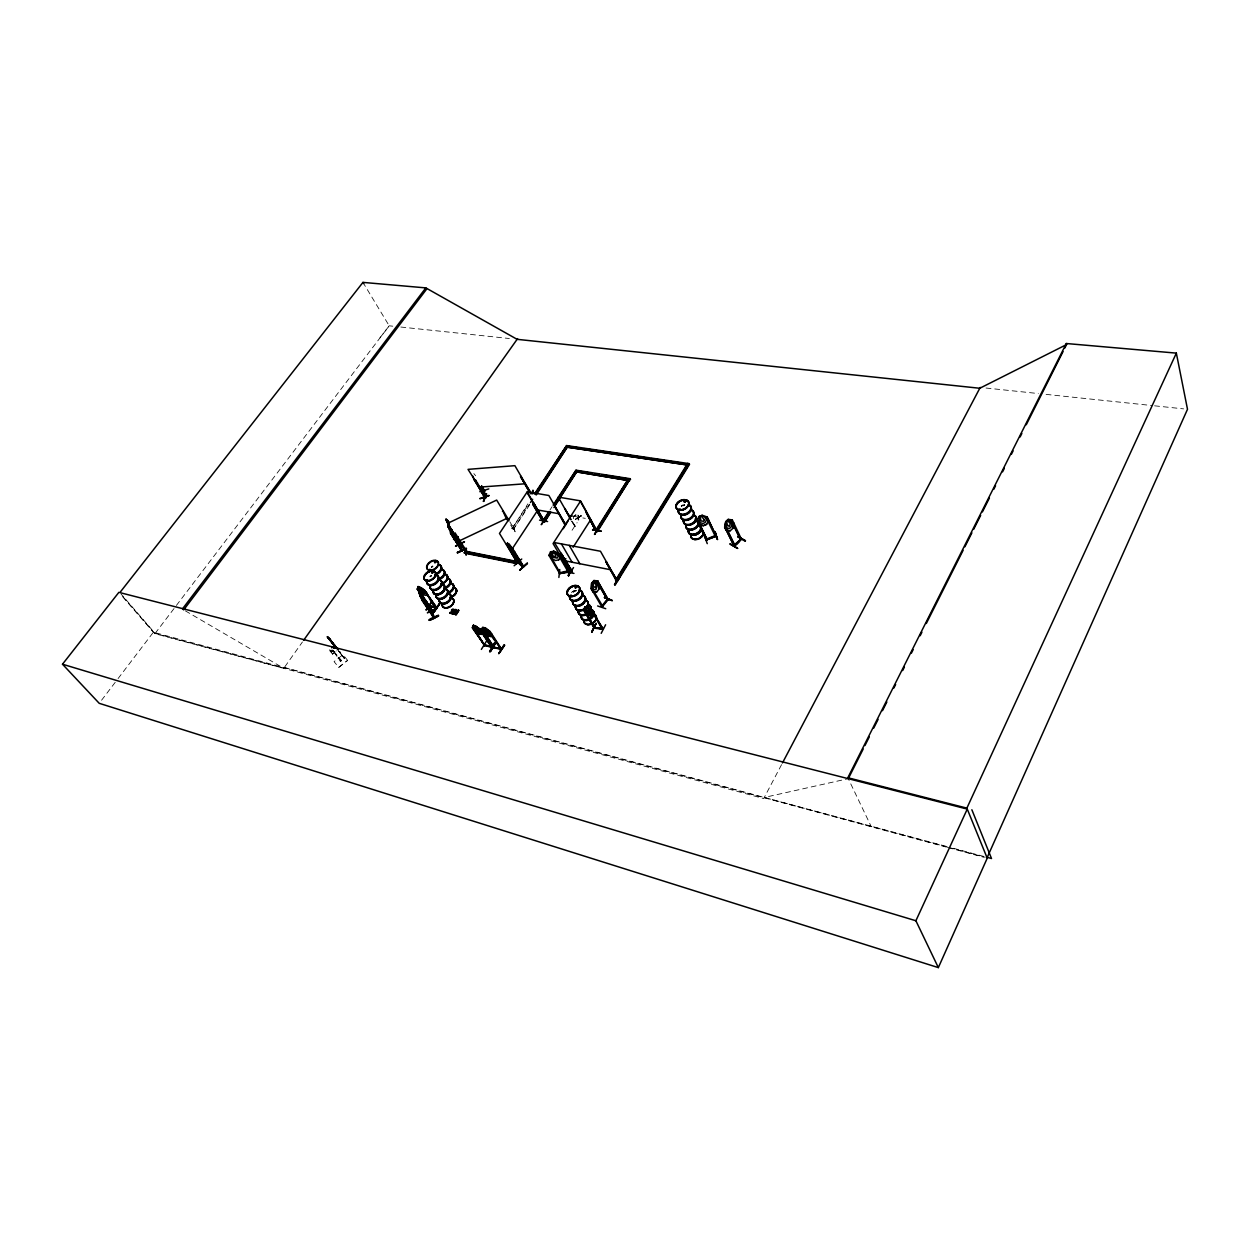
<?xml version="1.0" encoding="UTF-8"?>
<svg xmlns="http://www.w3.org/2000/svg" width="1250" height="1250" viewBox="0 0 1250 1250"><rect width="100%" height="100%" fill="white"/><g stroke="black" fill="none" stroke-linecap="round" stroke-linejoin="round"><path stroke-width="0.75" stroke-dasharray="5 3.75" d="M513.562 527.953L512.641 528.391L513.656 527.906M340.266 661.234L341.406 660.344L340.266 661.234L332.875 650.375L341.406 660.344M333.734 650.281L332.594 651.172M781.562 764.641L763.703 798.562L155.109 633.406L121.109 594.062M509.797 521.734L514.109 528.766L512.828 528.266M514 528.844L512.641 528.391M572.062 530.281L577.109 522.625M549.984 509.938L552.078 506.734M529.734 504.688L513.594 529L512.078 528.703L528.203 504.422M513.594 529L529.406 504.141M512.078 528.703L527.891 503.875M123.203 597.016L154.906 633.688L283.75 668.312L302.438 641.969M101.578 700.219L116.891 680.125M118.062 678.578L153.391 632.219L946.094 847.047M155.109 633.406L175.219 607M176.391 605.453L389.203 325.812L393.078 326.219M379.953 337.844L389.203 325.812L363.719 283.656M341.625 654.953L344.422 658.5L337.203 649.281M338.75 667.391L347.625 660.375L338.75 667.391L334.078 661.609L342.984 654.719L347.688 660.453M330.562 650.641L331.688 652.125L329.609 649.484L330.562 650.641L331.828 649.656L332.953 651.141L331.234 652.484M330.281 651.328L332.016 649.984L332.953 651.141M334.969 651.547L332.547 654.125L336.688 650.906M339.719 651.719L340.5 653.125L339.109 651.422M573.375 516.453L575.484 515.031M578.734 517.844L578.469 517.016L581.188 515.703L578.734 517.844L578.781 520.094L577.891 517.844L575.406 519.5L577.891 517.844M581.406 516.078L578.672 517.391L577.781 515.109L578.047 517.75L575.406 519.5M573.219 516.531L575.891 514.766M576.094 515.141L573.438 516.906L573.469 519.156M575.203 519.125L578.047 517.75M581.188 515.703L578.531 517.469L578.781 520.094M515.125 531.828L512.812 525.141L514.953 531.453M514.047 528.547L513.312 529.188M473.844 473.594L475.609 475.703M513.094 525.406L515.125 531.703M986.031 388.031L1038.344 393.547M1046.094 394.375L1152.625 405.609M1154.562 405.813L1183.625 408.875M400.828 327.031L509.359 338.516M578.656 515.594L577.781 515.109M574.203 516.406L585.281 518.359M511.75 528.156L513.266 528.438M946.031 846.297L764.297 797.453L848.281 778.672L871.312 826.781M953.531 848.297L983.516 856.359M284.359 667.453L947.797 847.156M949.672 847.672L985.203 857.281M947.969 847.547L983.484 857.172M513.203 529.203L508.984 522.125M185.359 610.859L283.75 668.312M344.281 658.359L343.125 656.906M122.578 596.594L153.391 632.219M337.375 649.375L344.656 658.312M332.547 654.125L329.656 650.562M342.891 656.484L337.438 649.109M339.625 651.469L340.672 652.844M339.391 651.641L340.734 652.938M332.875 650.375L341.125 661.156M574.891 525.719L575.312 526.422L572.172 521.031M571.812 520.969L575.094 526.766L571.641 521.25M578.453 515.219L578.469 517.016M578.094 518.203L578.125 519.969M573.266 592.297A6.875 4.719 -30.6 0 1 576.453 590.797M572.891 591.672A6.984 4.797 -30.6 0 1 574.453 590.766M571.422 592.578A6.875 4.719 -30.6 0 1 574.312 590.531M573.047 591.938A6.984 4.797 -30.6 0 1 576.281 590.422M683.156 505.875A6.813 4.594 -26.5 0 1 684.812 505.266M681.297 506.141A6.906 4.656 -26.5 0 1 684.516 504.625M681.188 505.891A6.797 4.594 -26.5 0 1 682.719 505M681.422 506.406A6.906 4.656 -26.5 0 1 684.656 504.891M430.047 576.531A6.641 4.297 -33.6 0 1 431.547 575.672M429.906 576.312A6.547 4.234 -33.6 0 1 431.375 575.453M430.219 576.781A6.641 4.297 -33.6 0 1 431.719 575.922M431.516 567.281A6.609 4.266 -33.3 0 1 432.812 566.188M431.375 567.031A6.5 4.188 -33.3 0 1 432.672 565.953M431.672 567.531A6.609 4.266 -33.3 0 1 432.984 566.438"/><path stroke-width="1.5" d="M741.031 538.344C740.703 539.531 739.938 542.328 734.25 546.344L724.719 527.141L725.312 526.156L734.938 545.703L725.5 526.5M459.047 539.797L462.078 550.641L450.375 532.688L461.766 550.781L458.734 539.953M534.344 494.156L566.625 445.563L689.281 463.656L617.25 580.594L616 579.766L617.156 580.891L600.469 551.25L554.406 542.562L572.344 571.953L561.109 553.453L572.344 571.953L571.422 570.797M422.25 600.5L419.781 595.438L434.078 617.766L432.422 610.969L417.281 589.172L418.109 586.562L425.156 590.562M432.531 611.578L431.625 610.422M572.141 571.031L571.5 571.828M596.781 581.688L607.656 600.125L607.891 598.766M550.453 551.875L553.766 551.234L558.734 553.578L570.266 572.797L553.078 543.578L580.375 501.359L596.812 530.953L596 531.594L596.781 530.688M493.719 647.281L501.172 648.453L500.188 648.766M500.453 648.297L501.406 649.438L485.438 628L490.094 631.438L501.594 649.141L492.672 646.875M507.359 544.516C507.766 538.484 521.516 563.578 523.719 566.719L509.219 544.594M493.781 646.797L493.813 647.734M494.109 647.422L482.422 629.562M507.281 544.438L507.484 543.141L509.594 547.375L513.266 550.234M491.141 646.344L492.172 647.297L479.922 629.281L492.359 647.016L483.906 644.438M707.25 543.641L704.719 536.594M483.922 645.391L492.078 647.344L479.922 629.281M484.234 645.047L483.688 644.484M484.75 645.594L473.187 627.484L484.828 645.609L472.359 627.922L473.344 625.297L480.75 629.453L473.281 625.391M452.406 611.75L449.703 612.781L450.547 612.703M570.312 571.328C569.047 573.812 569.766 569.75 570.719 572.047L559.781 553.953M512.547 551.656L509.031 547.297L514.531 553.062L514.656 551.688M543.141 521.281L543.469 520.516L543.062 521.406M544.219 521.188L533.594 502.891L543.922 521.234L543.109 522.016L543.641 521.188M417.281 589.172L429.797 606.625L418.031 588.703M684.844 502.047L685.75 501.109M685.828 501.375L684.719 500.672M679.938 508.906L680.453 509.094M684.438 501.891L684.875 502.187M483.844 490.734L484.188 489.906L484.438 497.312L474.094 478.844M483.953 490.906L484.125 496.109M484.812 496.562L484.391 495.937M481.313 486.5L484.578 491.219L481.625 486.391M484.406 496.531L484.328 497.203M455.719 613.719C462.703 602.578 453.047 622.062 456.297 609.656L455.672 609.516C447.734 622.875 461.031 602.234 453.625 614.203M455.969 614.062L456.297 609.656M452.203 610.953L453.984 609.953M458.141 610.078L458.891 610.547L456.094 614.766L455.062 614.234L455.609 610.516M455.312 614.594L455.844 610.875M570.406 567.766L568.547 575.891L569.938 567.906M570.047 567.828L568.609 575.812M570.406 571.922L569.844 572.812L558.594 553.719L557.703 553.859L568.328 572.25C571.5 568.719 548.312 576.016 568.844 571.375M568.391 575.516L569.781 567.531L568.547 575.891M559.766 569.516L558.875 577.453M553.766 551.234L558.312 556.062L557.172 558.125L551.938 557.109L550.562 551.844L548.906 555.297L559.75 573.641L559.219 572.672M560.203 572.812L559.438 572.594M560.297 572.5L560.406 573.531L560.031 572.844M558.734 553.578L557.703 553.859M550.625 558.094L555.547 560.516L558.766 559.812M560.297 556.453L558.75 559.906M575.75 587.953L575.609 587.531M576.703 587L576.562 586.453M570.531 596.031L571.391 595.422M570.406 595.25L571.297 595.359M551.844 552.125L555.422 554.156L555.797 556.719L552.984 555.953L551.859 552.047M549.906 555.078L549 555.578L549.984 555.062L560.422 573.5M733.703 522.938L732.703 528.438L733.609 522.984M431.812 572.984C430.938 571.547 433.422 573.094 432.906 572.047M436 561.312L435.438 562.578L434.844 561.344M429.766 570.016L429.891 569.203L430.062 570.062M427.656 580.109L426.875 579.719M608.375 599.281L602.047 607.172L591.312 588.797L591.578 583.25L593.844 580.578L597.859 581.094L597.281 581.812L607.656 600.125M602.312 605.75L602.75 606.391L591.703 587.75M522.891 566.594C523.156 564.266 525.484 570.984 517.516 561.953M517.453 562.734L520.953 563.016L516.781 562.203L506.391 543.656L518.422 563.062L517.469 561.922L518.297 562.094M336.422 647.766L328.688 638.109L336.516 647.875L334.656 645.984M565.719 572.047L573.969 573.375M417.984 589.328L418.109 586.562M520.719 562.734L512.672 561.109L515.484 561.953M460.125 544.281L461.297 550.156L461.594 549.391M459.25 542.609L460.094 543.188M431.641 610.5L434.141 617.656M590.453 611.562L590.125 612.562L587.406 611.203M426.234 595.438L427.094 593.25L424.25 590.203M565.016 525L554.859 506.594L565.625 524.672M465.109 550.859L466.281 550.781M517.75 562.094L516.766 563.609L464.438 553.125L466.516 551M532.578 493.672L533 490.375L532.188 493.656M705.938 539.25L715.984 535.297M531.953 493.359L532.953 490.359M697.969 520.672L697.125 521.281L706.344 540.172L715.953 535.594M698.047 520.922L707.281 539.891L697.734 520.359M529.609 492.422L520.594 476.516L531.406 493.672M521.391 476.453L520.5 476.781M486.578 493.984L483.453 501.375L486.219 494.031M483.453 501.422L486.469 493.672L483.656 501.062M485.828 497.125L485.156 496.891M475.516 479.906L486.141 497.813L468.016 469.359L514.891 465.672L530.406 492.375M474.734 479.969L475.406 480.172M596.047 531.516L586.344 512.578L596 531.594M595.984 530.969L596.156 529.641M569.516 572.078L570.422 571.516M484.609 645.656L472.453 627.484C474.219 618.656 481.078 641.141 482.656 632.172L480.734 629.359M542.781 521.297L543.531 521.25M517.172 560.922L516.375 561.469L517.234 560.75M741.297 538.531L740.516 539.297M734.547 545.016L733.531 545.562L740.547 539.484M493.922 647.781L481.672 629.562C482.625 623.359 490.031 633.078 489.953 631.547M481.719 629.688L482.703 627.453L485.391 628.156M474.25 630.375L478.875 633.797L481.734 634.344L482.594 632.266M597.609 605.953L605.75 608.703M490.844 636.438L491.875 634.359M485.438 628L488.156 635.797L490.984 636.438L491.937 634.266M987.062 857.797L1187.5 409.281L1176.344 353.125L1066.297 343.516L847.844 777.734L848.281 778.672L863.188 749.031M118.891 592.312L62.5 664.219L99.219 703.312L938.344 967.609L987.234 858.188L966.875 808.125L1176.344 353.125M684.031 501.391L685.812 500.984M679.531 509.625L679.5 509.312M938.344 967.609L915.891 920.75L967.266 809.078L119.844 592.609L362.953 282.391L425.828 287.891L517.109 339.328L979.781 388.266L1066.562 344.562L1066.297 343.516M425.281 592.281L424.688 593.547L420.203 591.156L418.188 586.641M575.094 587.719L576.266 586.406M576.891 587.141L575.344 587.875M864.937 745.547L869.328 736.828M873.703 728.109L878.094 719.391M882.469 710.688L886.859 701.969M893.875 688.016L895.625 684.531M902.641 670.578L904.391 667.094M911.406 653.141L913.156 649.656M920.172 635.719L921.922 632.219M926.312 623.5L963.125 550.281M964.875 546.797L971.891 532.844M973.641 529.359L980.656 515.406M982.406 511.922L989.422 497.984M993.812 489.266L995.562 485.781M1002.578 471.828L1004.328 468.344M1011.344 454.391L1013.094 450.906M1020.109 436.953L1021.859 433.469M1026.25 424.75L1063.062 351.531M1064.812 348.047L1066.562 344.562M602.031 628.109L603.406 628.938L594.266 627.766L583.5 609.516L584.984 607.062L588.047 607.344C589.281 614.875 597.594 619.797 592.781 610.641M592.875 610.625L588.047 607.344L584.828 607.078L590.016 615.688L593.109 616.156L594.578 613.531M591.672 610.969L603.25 629.234L591.828 610.672L602.375 629.219L602.203 628.141M601.953 628.641L594.766 627.719M602.219 629.156L602.766 628.578M602.391 629.172L591.828 610.672M601.188 633.344L605.609 624.766M603.25 628.828L593.641 627.453L595.188 627.891L583.562 609.656L594.156 628.172L603.109 629.25M596.156 623.531L591.781 632.125M591.906 632.188L596.062 623.25L591.672 631.828M584.922 607.156L586.438 611.922L591.5 614.125L592.531 612.641L588.047 607.344M586.188 607.656L586.234 607.562A6.859 4.734 -30.6 0 0 585.094 599.953M587.203 607.766L589.703 610.281M585.297 612.406L589.969 615.781L593.156 616.062M517.438 561.969L523.344 566.922M594.953 628.234L584.406 609.75M782.484 762.922L980.219 387.422L979.641 388.25M435.75 562.031L435.375 562.453M427.266 579.703L426.922 579.781M433.266 572.172L432.172 572.953M433.109 572.641L433.234 571.672L431.906 571.938M434.656 561.609L434.578 562.625M607.391 599.656L607.703 598.484M601.812 606.859L602.094 605.531M466.125 550.672L465.281 551.094M466.531 551.297L465.578 551.703L466.578 551.219L455.062 532.906M480.766 631.156L480.031 632.422L475.328 629.938L473.438 625.406M490.031 633.25L489.281 634.5L484.562 632.016L482.703 627.453M716.328 535.984L706.281 539.922L716.297 536.266L707.094 516.953L702.219 515.25L698.797 516.688L696.875 520.969L698.406 524.078L703.266 525.75L706.688 524.406L708.594 520.047M707 539.141L706.141 539.516M730.156 543.906L737.609 548.406L730.188 543.828M730.25 544.266L737.609 548.406M616.875 579.938L615.906 580.062M618.938 577.984C605.469 601.234 630.953 558.969 614.562 584.469M618.828 578.281L614.547 584.469M616.328 580.828L606.188 562.141L617.328 580.609L615.594 580.172L687.609 463.406L689.562 464.234L617.594 581.078L615.594 580.172M606.984 562.281L606.016 562.422M615.906 580.734L686.891 465.641M568.516 575.531L573.531 567.562M596.266 529.828L596.344 530.875M572.25 571.938L571.578 571.5M592.531 529.875L601.156 531.047L592.719 529.578M592.766 529.594L600.922 531.328M595.984 530.219L596.031 531.172M598.562 527.891L594.469 534.391L598.562 528.188M498.844 653.406C515.125 627.453 487.594 670.781 504.594 645.203M596.281 531.641L586.344 512.578M498.844 653.469L504.609 645.219M596.906 529.594L627.75 479.922L595.547 530.656L597.484 531.516L630.297 478.719L576.031 470.188L553.125 505.141M597.172 530.953L630.297 478.719M494.75 642.688L489.609 651.328L490.531 651.531L495.719 643.141M490.406 651.469L494.672 642.641M481.359 649.406L486.547 641.031M484.531 645.156L491.438 646.797M490.938 636.516L488.109 635.875L483.469 632.453M563.797 561.859L565.859 558.625M573.094 547.312L590.641 519.828M567.984 521.047L563.297 528.719M478.875 633.797L474.328 630.375M489.281 631.281L501.312 649.406L493.188 647.562L481.578 630L482.312 629.641M494.016 647.719L482.516 629.875M483.812 628.109L487.25 630.828L487.891 632.953L485.328 631.453L483.859 628.016M481.594 634.344L478.922 633.641M516.844 562.125L517.625 561.391L517.062 562.266L499.484 533.438L526.938 492.297L543.906 521.406M475.453 626.25L478.641 630.875C476.906 631.391 472.938 625.609 475.516 626.156M517.203 562.109L516.891 560.781M476.109 626.078L479.359 629.062L491.344 647.141M543.891 521.344L543.438 522L532.672 504.016L533.406 503.375L532.953 504.063M547.594 521.531L539.562 520.141M570.734 519.656L564.609 508.281L570.375 517.859M546.297 517.094L541.25 524.703L545.594 518.406M516.766 563.609L517.406 561.547L465.094 551.109L464.438 553.125M550.812 512.359L544.547 521.953L550.5 511.797M554.688 505.406L576.641 471.859L553.953 507.562M548.938 511.531L542.656 521.109L544.219 521.391M544.031 520.062L549.266 512.094M554.484 504.109L576.031 470.188M511.562 549.859L537.547 510.453M535.734 493.078L566.625 445.563M456.094 614.766L458.656 610.188M530.484 502.516L532.641 499.266M535.859 494.406L568.141 445.781L536.188 494.969M454.875 609.625C456.469 610.391 448.766 607.578 452.484 611.953M453.109 614.094L455.672 609.516M418.047 586.641C427.594 588.219 429.266 602.359 435.953 608.062L435.703 607L436.906 607.828L424.359 590.406L436.156 607.578M435.562 607.406L429.719 605.875M433.906 611.609C450.734 587.438 423.016 628.469 439.281 603.75M434.172 611.922L439.531 604.047M431.313 602.203L426 610.094L431.609 602.234M426.281 595.344L423.688 594.859L419.234 591.609M417.344 588.844L432.5 611M419.234 587.281L422.594 589.922L423.312 592.031L420.875 590.578L419.297 587.188M303.578 640.375L517.594 338.641M733.844 545.703L740.594 539.75M741.484 539.344L732.328 519.922L728.266 519.359L725.688 521.703L724.609 527.188L726.078 530.234L730.141 530.891L732.703 528.438M568.625 571.453L569.188 572.062L559.688 573.609M425.828 287.891L182.672 608.656L183.688 609.875L426.578 289.188M684.203 501.266L685 500.953M596.047 530.922L596.391 530.016M612.172 600.703L604.266 597.547L611.969 600.328M604.625 597.266L612.234 600.547M601.484 606.219L602.469 605.812M607.828 599.969L607.641 598.562M607.109 599.547L601.875 606.375M593.297 581.906L596.141 584.844L595.422 587.688L593.312 586.172L593.375 581.938M432.047 572.203L432.844 571.828M426.844 579.781L426.969 580.328A6.641 4.297 -33.6 0 0 430.141 585.094A6.641 4.297 -33.6 0 0 437.891 580.594A6.641 4.297 -33.6 0 0 436.047 574.953M434.766 561.484L434.844 562.359M435.641 562.094L434.875 561.406L435.797 561.156M429.656 569.656L430.125 569.797M607.875 599.281L597.578 580.828L593.75 580.547L597.719 584.422L595.922 589.656L593.531 589.641L591.656 583.281L591.297 588.812L592.812 591.75L596.703 592.031L598.875 589.328L599.25 583.75L598.703 589.266M484.531 491.188L482.266 487.5M559.609 573.312L569.266 571.75M464.328 548.062L465.766 551.656M737.719 536.609L745.531 540.781L738.25 536.609M465.969 555L464.609 548.391M741.359 539.031L733.859 546.234M732.234 520.047L731.562 520.703L740.781 539.969M725.844 521.797L727.062 528.219L729.562 528.453L731.219 526.859L732.031 523.469L728.266 519.359L725.766 521.75L724.688 527.234L725.75 526.656M731.812 520.859L732.188 519.984M727.641 520.547L730.328 523.719L729.25 526.469L727.203 524.75L726.797 521.344L727.719 520.594M706.984 517.109L706.188 517.312M687.75 524.578L687.125 524.797M514.141 565.75L521.75 559.016M522.422 565.922L518.328 562.344L506.672 543.703M527.234 563.156L519.703 570.172L527.281 563.203M519.719 570.141L527.484 563.531M509.312 544.578L507.312 543.125M523.438 566.953L512 548.719L512.781 548.875M512.922 548.844L512 548.719M508.234 544.062L511.875 549.266L508.859 544.547M435.547 561.953L434.75 562.562M734.344 546.281L725.062 527.312M334.531 646.25L334 645.625L335.953 648.156L327.234 636.688L338.203 649.766M330.641 640.688L336.188 647.938L334.812 646.609M330.875 640.5C325.5 633.312 335.422 646.516 329.75 639.422M331.688 647.875L332.953 646.891L333.906 648.047M335.484 646.531L334.594 645.188L337.062 648.344M493.406 647.172L492.812 646.969M571.328 570.844L572.047 570.984M436.812 607.812L428.75 605.5M685.109 501.562L684.172 502.031M715.891 535.344L715.047 536.188M715.062 535.609L715.516 536.656L705.953 517.156M716.203 536.344L707.094 516.953M454.422 533.953L455.234 533.562L454.484 534.172L465.781 551.688M502.406 511.234C503.219 509.75 505.516 519.016 508.109 520.781M737.891 536.906L745.125 541.188M446.5 520.453L447.922 522.094M447.641 521.062L446.016 519.281L447.109 520.797L447.328 519.922L446.016 519.281L448.781 525.219M446.609 521.422L446.109 519.234M450.953 533.125L447.875 526.078L452.688 534.375L450.859 529.938M447.938 526.172L449.516 527.844M448.359 527.25L449.797 528.875M449.281 527.422L449.312 527.172M450.828 529L451.906 529.688M450.984 529.531L453.797 536.516M448.469 527.203L451.266 532.172L450.688 530.078M451.125 531.156L460.531 544.906L449.094 526.75M451.312 531.844L454.219 536.578L453.141 534.094M452.719 535.828L453.938 536.562M453.516 537.109L450.578 530.109L451.875 530.734M458.141 537.188L453.531 539.297L458.234 537.531M453.703 539.516L458.188 537.391M456.578 540.484L455.359 539.75L456.578 540.484L455.844 538.328M458.891 541.078L507.531 518.062M459.359 542.797L459.75 543.922M455.516 546.047L464.5 541.75L455.594 546.312M459.891 544.641L446.703 521.375M466.203 548.219L457.188 552.531L466.516 548.922M466.391 548.531L457.406 552.891L466.422 548.578M419.312 593.062C419.688 597.141 419.688 592.25 420.594 593.703M419.266 593.219L420.969 594.781M420.547 593.594L419.219 593.109M422.438 596.406L425.562 603.672L424.203 603.125M422.188 597.078L419.812 594.297L427.031 605.938L424 601.172M423.438 597.438L422.078 597.125L423.172 599.688L422.125 596.969L423.438 597.438L422.016 597.016L423.656 598.719M422.609 598.188L425.859 603.625L422.797 598.938M422.594 599.344L425.047 604.391M434.016 617.094L422.078 599.812M422.438 596.359L424.984 601.344M436.594 608.422L427.344 612.781L436.766 608.656M438.312 615.312C420.984 622.078 432.125 621.25 438.344 615.391M438.531 615.672L429.281 620.062M429.375 620.391L438.625 616M697.047 521.031L697.984 520.562M707.062 517.359L706.094 517.375M698.406 524.078L703.281 525.656L706.578 524.266M715.156 532.109L717.312 539.312M475.734 482.422L477.469 482.953M488.812 488.906L479.828 491.703M479.875 498.484L488.875 495.391M480.047 498.781L489.062 495.734M466.016 550.422L466.406 551.375M485.641 497.172L485.75 497.188M478.859 487.172L525.406 483.766M571.875 571.359L571.156 571.25M572.25 572L561.109 553.453M616.578 580.422L606.188 562.141M587.25 607.672L586.234 607.562L586.656 609.922M583.406 609.953L584.25 610.062M433.312 617.219L433.766 617.922L421.766 599.969M566.922 446.125L580 448.047M583.859 448.625L597.344 450.609M601.203 451.188L605.047 451.75M608.906 452.328L622.391 454.312M626.25 454.891L639.734 456.875M643.578 457.438L647.438 458.016M651.297 458.578L664.781 460.578M668.625 461.141L682.125 463.141M726.234 530.172L730.062 530.719M578.203 471.047L591.297 473.109M595.047 473.703L598.781 474.281M602.531 474.875L630.594 479.281M627.797 480.438L575.094 471.609L629.672 480.734M596.641 530.281L580.547 500.859L558.25 497.094L570.906 519.391M594.656 534.391L599.188 526.297M537.719 509.984L559.312 513.781M568.656 515.438L572.359 516.078M542.984 521.672L544.547 521.953M595.859 531.219L597.484 531.516M517.641 562.453L520.859 562.969M565.109 560.859L610.859 569.797M465.438 551.641L515.875 561.719M464.094 552.578L516.422 563.062M475.375 480.531L476.344 480.734M472.547 627.625L473.359 627.703M428.672 605.891L430.031 606.266M429.063 606.406L436.703 608.141L424.875 590.844M455.062 614.234L455.859 614.406M495 642.984C495.172 644.828 482.703 661.922 495.359 643.094M847.844 777.734L966.875 808.125M987.266 857.375L991.516 858.516L971.859 809.75M484.516 490.516L484.75 497.203L473.688 479.031M484.516 490.578L481.594 485.781M62.5 664.219L915.891 920.75M424.094 603.172L425.562 603.672M597.578 580.828L597.281 581.812M596.609 591.875L592.953 591.672M553.75 551.312L558.719 553.672M447.875 526.078L449.219 526.797M449.906 612.969L451.375 613.375A1.75 1.156 -33.8 0 0 452.281 613.078L453.047 611.328M454.25 610.141C449.391 607.188 454.641 615.703 450.312 612.344M715.297 532.375L717.562 539.625L715.094 532.109M424.016 601.078L424.875 601.703L423.344 598.469L426.375 603.219M426.344 603.234L425.422 602.531L426.953 605.531L425.063 600.781M452.75 611.094L453.453 612.156L452.531 613.438A1.75 1.156 -33.8 0 1 451.609 613.734L449.703 612.781M455.109 609.984L452.953 609.375L452.375 611.094M452.484 533.953L453.266 534.656C447.484 523.359 459.094 543.234 452.484 533.672M330.203 640.016L327.578 636.688M507.766 544.812L518.75 562.812M335.141 646.953L336.047 648.188M337.047 648.344L335.922 646.953M450.594 530.125L452.062 531.828M335.016 646.484L336.703 648.609M332.953 646.891L334.094 648.375M329.547 639.594L327.562 637.141M331.641 641.453L335.656 646.75M420.266 593.859L432.109 611.703M458.125 536.922L458.141 538.219M450.531 533.266L461.656 550.766M449.297 523.25L447.234 519.969L449.109 522.766M449.453 523.828L447.5 520.516M446.953 520.234L448.984 523.406M449.281 525.391L446.781 521.094M465.672 551.656L447.562 523.375L496.672 500.078L508.938 520.391M448.812 527L450.844 530.172M433.672 617.797L431.984 611.234M362.953 282.391L363.719 283.656M731.312 520.625L740.516 539.828M532.672 504.016L543.109 522.016M520.594 476.516L530.609 493.734M544.156 521.234L527.125 491.812L548.859 495.5L565.609 524.719M561.422 543.891L572.062 562.219M601.391 606.406L608.016 599.219L597.516 580.938M569.25 545.359L579.859 563.75M448.906 525.656L448.969 526.281M419.922 595.422L424.234 601.469L422.375 596.844M451.172 532.219L455.359 538.812L453.406 533.922M453.516 533.469L455.984 538.312M472.922 476.203L474.016 479.609M464.359 548.047L466.328 554.828M450.641 532.266L450.844 533.109M424.844 601.359L425.453 603.719M473.953 478.688L474.031 479.531M582.609 595.719A6.859 4.734 -30.6 0 1 585.094 601.656A6.859 4.734 -30.6 0 1 577.078 606.328A6.859 4.734 -30.6 0 1 573.219 601.203M582.484 595.359A6.953 4.797 -30.6 0 1 585 601.375A6.953 4.797 -30.6 0 1 576.875 606.109A6.953 4.797 -30.6 0 1 572.969 600.906M584.953 608.812A6.859 4.734 -30.6 0 1 577.891 610.234A6.859 4.734 -30.6 0 1 575.719 605.406M586.219 600.156A6.828 4.719 -30.6 0 1 586.828 606.5A6.828 4.719 -30.6 0 1 578.906 610.203A6.828 4.719 -30.6 0 1 575.562 605.125M587.297 601.047A6.859 4.734 -30.6 0 1 582.484 609.875A6.859 4.734 -30.6 0 1 575.609 605.234M585 599.766A6.859 4.734 -30.6 0 1 586.297 600.25M579.516 590.281A6.984 4.797 -30.6 0 1 582.25 595.828A6.984 4.797 -30.6 0 1 574.953 601A6.984 4.797 -30.6 0 1 569.703 597.25M583.422 595.344A6.859 4.734 -30.6 0 1 584.031 601.719A6.859 4.734 -30.6 0 1 576.062 605.438A6.859 4.734 -30.6 0 1 572.719 600.344M580.938 591.125A6.891 4.734 -30.6 0 1 578.703 600A6.891 4.734 -30.6 0 1 569.969 597.516M583.656 595.578A6.953 4.797 -30.6 0 1 584.266 602.031A6.953 4.797 -30.6 0 1 576.203 605.812A6.953 4.797 -30.6 0 1 572.812 600.641M579.359 590.016A6.984 4.797 -30.6 0 1 582.094 595.562A6.984 4.797 -30.6 0 1 574.797 600.734A6.984 4.797 -30.6 0 1 569.547 596.984M579.141 589.797A6.891 4.719 -30.6 0 1 581.828 595.266A6.891 4.719 -30.6 0 1 574.641 600.375A6.891 4.719 -30.6 0 1 569.453 596.672M592.297 610.5A6.797 4.734 -30.6 0 1 592.922 616.859A6.797 4.734 -30.6 0 1 585.031 620.547A6.797 4.734 -30.6 0 1 581.688 615.453M592.188 610.141A6.906 4.797 -30.6 0 1 592.828 616.594A6.906 4.797 -30.6 0 1 584.828 620.328A6.906 4.797 -30.6 0 1 581.438 615.172M594.734 614.656A6.797 4.75 -30.6 0 1 592.594 623.516A6.797 4.75 -30.6 0 1 583.906 620.969M593.266 613.906A6.766 4.734 -30.6 0 1 595.969 619.375A6.766 4.734 -30.6 0 1 588.891 624.406A6.766 4.734 -30.6 0 1 583.75 620.688A6.797 4.75 -30.6 0 0 588.953 624.531A6.797 4.75 -30.6 0 0 596.047 619.484A6.797 4.75 -30.6 0 0 593.344 614M586.656 600.906A6.828 4.719 -30.6 0 1 586.547 608.109M583.672 610.156A6.828 4.719 -30.6 0 1 575.953 608.516M587.953 604.672A6.922 4.797 -30.6 0 1 590.875 609.734M586.25 614.562A6.922 4.797 -30.6 0 1 578.234 611.578M591.812 609.672A6.813 4.734 -30.6 0 1 593.391 614.188M592.734 615.578A6.813 4.734 -30.6 0 1 585.578 619.766A6.813 4.734 -30.6 0 1 580.953 616M588.078 605.031A6.828 4.734 -30.6 0 1 590.953 610.031M586.406 614.781A6.828 4.734 -30.6 0 1 578.484 611.859M592.047 609.891A6.906 4.797 -30.6 0 1 589.844 618.875A6.906 4.797 -30.6 0 1 581.031 616.297M587.797 604.422A6.922 4.797 -30.6 0 1 590.719 609.469M586.094 614.297A6.922 4.797 -30.6 0 1 578.078 611.328M587.578 604.203A6.828 4.734 -30.6 0 1 590.453 609.188M587.453 613.047A6.828 4.734 -30.6 0 1 580.406 614.453A6.828 4.734 -30.6 0 1 578.234 609.641M692.016 510.75A6.781 4.609 -26.4 0 1 692.984 516.734A6.781 4.609 -26.4 0 1 685.078 520.438A6.781 4.609 -26.4 0 1 681.391 515.719M691.922 510.375A6.875 4.672 -26.4 0 1 692.906 516.438A6.875 4.672 -26.4 0 1 684.891 520.203A6.875 4.672 -26.4 0 1 681.141 515.422M694.219 515.172A6.781 4.609 -26.4 0 1 695.203 521.172A6.781 4.609 -26.4 0 1 687.297 524.875A6.781 4.609 -26.4 0 1 683.594 520.156M694.031 514.844A6.75 4.594 -26.4 0 1 692.281 523.25A6.75 4.594 -26.4 0 1 683.281 521.109M689.312 505.094A6.906 4.656 -26.5 0 1 690.297 511.172A6.906 4.656 -26.5 0 1 682.25 514.938A6.906 4.656 -26.5 0 1 678.5 510.172M691.578 509.859A6.797 4.609 -26.4 0 1 689.812 518.281A6.797 4.609 -26.4 0 1 680.766 516.156M689.406 505.469A6.813 4.594 -26.5 0 1 690.375 511.453A6.813 4.594 -26.5 0 1 682.438 515.188A6.813 4.594 -26.5 0 1 678.75 510.469M691.781 510.109A6.875 4.672 -26.4 0 1 692.781 516.172A6.875 4.672 -26.4 0 1 684.75 519.938A6.875 4.672 -26.4 0 1 681.016 515.156M689.172 504.828A6.906 4.656 -26.5 0 1 687.375 513.375A6.906 4.656 -26.5 0 1 678.188 511.219M688.969 504.578A6.813 4.594 -26.5 0 1 687.188 513.016A6.813 4.594 -26.5 0 1 678.125 510.891M699.266 525.234A6.828 4.672 -26.4 0 1 700.281 531.297A6.828 4.672 -26.4 0 1 692.328 535.031A6.828 4.672 -26.4 0 1 688.578 530.234M702.391 530.359A6.703 4.594 -26.4 0 1 698.859 538.422A6.703 4.594 -26.4 0 1 690.688 535.844M694.406 515.625A6.75 4.594 -26.4 0 1 695.391 521.594A6.75 4.594 -26.4 0 1 687.531 525.281A6.75 4.594 -26.4 0 1 683.844 520.578M694.297 515.344A6.781 4.609 -26.4 0 1 695.281 521.344A6.781 4.609 -26.4 0 1 687.391 525.047A6.781 4.609 -26.4 0 1 683.688 520.328M698.594 524.328A6.844 4.672 -26.4 0 1 690.812 529.875A6.844 4.672 -26.4 0 1 685.984 525.062M698.922 524.734A6.719 4.594 -26.4 0 1 697.203 533.125A6.734 4.609 -26.4 0 1 688.219 530.969A6.719 4.594 -26.4 0 0 697.203 533.125A6.734 4.609 -26.4 0 0 698.938 524.734M698.656 524.625A6.75 4.609 -26.4 0 1 690.984 530.094A6.75 4.609 -26.4 0 1 686.234 525.359M699.141 524.969A6.828 4.672 -26.4 0 1 700.141 531.031A6.828 4.672 -26.4 0 1 692.188 534.766A6.828 4.672 -26.4 0 1 688.453 529.969M698.625 522.734A6.844 4.672 -26.4 0 1 692.359 529.328A6.844 4.672 -26.4 0 1 685.688 526.125M698.219 523.766A6.75 4.609 -26.4 0 1 691.375 529.141A6.75 4.609 -26.4 0 1 685.625 525.797M695.016 519.125A6.75 4.609 -26.4 0 1 696.359 519.547M440.75 580.859A6.531 4.25 -33.6 0 1 440.844 586.844A6.531 4.25 -33.6 0 1 433.344 590.375A6.531 4.25 -33.6 0 1 430.672 585.609M439.453 580.062A6.625 4.297 -33.6 0 1 441.297 585.703A6.625 4.297 -33.6 0 1 433.578 590.203A6.625 4.297 -33.6 0 1 430.406 585.328M443.453 584.891A6.531 4.25 -33.6 0 1 440.812 593.266A6.531 4.25 -33.6 0 1 433.063 590.938M443.25 584.641A6.5 4.234 -33.6 0 1 443.359 590.609A6.5 4.234 -33.6 0 1 435.891 594.141A6.5 4.234 -33.6 0 1 433.219 589.375A6.531 4.25 -33.6 0 0 435.953 594.266A6.531 4.25 -33.6 0 0 443.438 590.734A6.531 4.25 -33.6 0 0 443.344 584.734M436.219 575.203A6.641 4.297 -33.6 0 1 438.297 580.406A6.641 4.297 -33.6 0 1 431.297 585.312A6.641 4.297 -33.6 0 1 426.813 581.797M439.047 579.594A6.531 4.25 -33.6 0 1 441.109 584.734A6.531 4.25 -33.6 0 1 434.234 589.562A6.531 4.25 -33.6 0 1 429.797 586.094M434.969 575.453A6.547 4.234 -33.6 0 1 438.859 579.375A6.547 4.234 -33.6 0 1 433.047 585.172A6.547 4.234 -33.6 0 1 427.156 583.25M439.281 579.812A6.625 4.297 -33.6 0 1 441.141 585.453A6.625 4.297 -33.6 0 1 433.406 589.953A6.625 4.297 -33.6 0 1 430.234 585.078M435.812 574.734A6.547 4.234 -33.6 0 1 437.859 579.859A6.547 4.234 -33.6 0 1 430.953 584.703A6.547 4.234 -33.6 0 1 426.531 581.234M448.734 594.109A6.484 4.25 -33.7 0 1 450.797 599.25A6.484 4.25 -33.7 0 1 443.984 604.047A6.484 4.25 -33.7 0 1 439.562 600.562M448.594 593.766A6.562 4.312 -33.7 0 1 450.688 598.969A6.562 4.312 -33.7 0 1 443.781 603.828A6.562 4.312 -33.7 0 1 439.297 600.297M450.016 597.969A6.469 4.266 -33.7 0 1 453.812 602.359A6.469 4.266 -33.7 0 1 447.156 607.953A6.469 4.266 -33.7 0 1 442.234 604.531M451.203 597.844A6.453 4.25 -33.7 0 1 453.266 602.969A6.453 4.25 -33.7 0 1 446.484 607.734A6.453 4.25 -33.7 0 1 442.078 604.25M452.422 598.375A6.469 4.266 -33.7 0 1 449.844 606.719A6.469 4.266 -33.7 0 1 442.125 604.359M443.578 585.078A6.531 4.25 -33.6 0 1 441.656 592.984A6.531 4.25 -33.6 0 1 433.266 592.328M445.406 588.984A6.594 4.312 -33.7 0 1 447.5 594.188A6.594 4.312 -33.7 0 1 440.562 599.062A6.594 4.312 -33.7 0 1 436.078 595.531M448.187 593.312A6.484 4.25 -33.7 0 1 450.266 598.453A6.484 4.25 -33.7 0 1 443.453 603.25A6.484 4.25 -33.7 0 1 439.031 599.766M445.547 589.328A6.5 4.25 -33.7 0 1 447.609 594.469A6.5 4.25 -33.7 0 1 440.766 599.266A6.5 4.25 -33.7 0 1 436.344 595.797M448.422 593.516A6.578 4.312 -33.7 0 1 450.297 599.172A6.578 4.312 -33.7 0 1 442.641 603.625A6.578 4.312 -33.7 0 1 439.453 598.75M445.234 588.734A6.594 4.312 -33.7 0 1 447.328 593.938A6.594 4.312 -33.7 0 1 440.391 598.812A6.594 4.312 -33.7 0 1 435.906 595.281M446.156 588.969A6.5 4.25 -33.7 0 1 444.25 596.859A6.5 4.25 -33.7 0 1 435.891 596.188M442.312 570.062A6.5 4.203 -33.4 0 1 444.766 574.047A6.5 4.203 -33.4 0 1 440.078 579.172M442.172 569.719A6.594 4.266 -33.4 0 1 444.453 574.406A6.594 4.266 -33.4 0 1 438.344 579.516M441.234 583.797A6.5 4.219 -33.4 0 0 447.25 578.75A6.5 4.219 -33.4 0 0 445 574.109A6.5 4.219 -33.4 0 1 447.141 578.594A6.5 4.219 -33.4 0 1 441.125 583.625M438.953 564.844A6.609 4.266 -33.3 0 1 441.219 569.547A6.609 4.266 -33.3 0 1 435.109 574.656M441.766 569.25A6.5 4.203 -33.4 0 1 444.016 573.891A6.5 4.203 -33.4 0 1 438 578.922M439.094 565.203A6.516 4.203 -33.4 0 1 441.344 569.828A6.516 4.203 -33.4 0 1 435.297 574.875M442 569.469A6.594 4.266 -33.4 0 1 444.281 574.156A6.594 4.266 -33.4 0 1 438.172 579.266M439.953 565.031A6.609 4.266 -33.3 0 1 440.75 569.953A6.609 4.266 -33.3 0 1 434.938 574.406M439.703 564.812A6.516 4.203 -33.3 0 1 440.797 569.016A6.516 4.203 -33.3 0 1 436.297 573.5M429.391 572.031A6.516 4.203 -33.3 0 1 429.312 570.844M451.375 583.781A6.438 4.219 -33.4 0 1 453.641 588.422A6.438 4.219 -33.4 0 1 447.672 593.438M452.391 583.875A6.531 4.266 -33.4 0 1 453.219 588.797A6.531 4.266 -33.4 0 1 447.484 593.219M453.906 587.594A6.438 4.219 -33.5 0 1 456.172 592.25A6.438 4.219 -33.5 0 1 450.219 597.25M450.328 597.422A6.422 4.219 -33.5 0 0 456.281 592.422A6.438 4.219 -33.5 0 0 454.016 587.766A6.422 4.219 -33.5 0 1 456.281 592.422A6.438 4.219 -33.5 0 1 450.328 597.422A6.406 4.203 -33.5 0 0 456.25 592.422A6.406 4.203 -33.5 0 0 454 587.797M448.062 578.656A6.547 4.266 -33.4 0 1 450.562 582.688A6.547 4.266 -33.4 0 1 445.844 587.875M451.984 583.422A6.453 4.219 -33.4 0 1 453.109 587.625A6.453 4.219 -33.4 0 1 448.672 592.078M448.203 579A6.469 4.203 -33.4 0 1 450.672 582.984A6.469 4.203 -33.4 0 1 446.016 588.094M452.234 583.641A6.531 4.266 -33.4 0 1 453.359 587.891A6.531 4.266 -33.4 0 1 448.875 592.406M447.906 578.406A6.562 4.266 -33.4 0 1 450.188 583.109A6.562 4.266 -33.4 0 1 444.125 588.188M447.672 578.188A6.469 4.203 -33.4 0 1 449.937 582.828A6.469 4.203 -33.4 0 1 443.953 587.844M698.859 516.672L699.797 522.562L702.875 523.484L705.094 522.625L706.438 519.938L705.328 517.672L702.203 515.344L698.766 516.609M704.297 519.672L703.797 521.266L700.984 520.984L700.188 516.609L701.297 516.172L704.297 519.672M591.828 588L591.312 588.797L591.75 588.094M425.328 600.188L428.234 607.578C426.672 608.188 429.234 603.406 425.328 600.188M686.719 464.875L567.219 447.172L686.719 464.875M571.578 596.156A6.922 4.734 -30.6 0 0 579.562 587.859A6.922 4.734 -30.6 0 0 568.859 588.328A6.922 4.734 -30.6 0 0 571.578 596.156M571.844 596.562A6.891 4.719 -30.6 0 0 579.797 588.281A6.891 4.719 -30.6 0 0 569.141 588.766A6.891 4.719 -30.6 0 0 571.844 596.562A6.875 4.703 -30.6 0 0 579.781 588.297A6.875 4.703 -30.6 0 0 569.141 588.781A6.875 4.703 -30.6 0 0 571.844 596.562M571.672 596.312A6.922 4.734 -30.6 0 0 579.656 588A6.922 4.734 -30.6 0 0 568.953 588.484A6.922 4.734 -30.6 0 0 571.672 596.312M680.859 509.859A6.828 4.594 -26.5 0 0 688.516 501.844A6.828 4.594 -26.5 0 0 677.641 502.562A6.844 4.609 -26.5 0 0 680.859 509.891A6.844 4.609 -26.5 0 0 688.531 501.859A6.844 4.609 -26.5 0 0 677.641 502.578A6.828 4.594 -26.5 0 0 680.859 509.859M681.094 510.313A6.813 4.594 -26.5 0 0 688.719 502.312A6.813 4.594 -26.5 0 0 677.875 503.031A6.813 4.594 -26.5 0 0 681.094 510.313M680.953 510.062A6.844 4.609 -26.5 0 0 688.625 502.031A6.844 4.609 -26.5 0 0 677.734 502.766A6.844 4.609 -26.5 0 0 680.953 510.062M700.344 531.578A6.719 4.594 -26.4 0 0 699.344 525.609A6.734 4.609 -26.4 0 1 700.359 531.578A6.734 4.609 -26.4 0 1 692.516 535.25A6.734 4.609 -26.4 0 1 688.828 530.531A6.719 4.594 -26.4 0 0 692.516 535.234A6.719 4.594 -26.4 0 0 700.344 531.578M699.797 538.328A6.719 4.609 -26.4 0 0 701.5 529.922A6.719 4.625 -26.4 0 1 699.797 538.328A6.719 4.609 -26.4 0 1 690.828 536.141A6.719 4.625 -26.4 0 0 699.797 538.328M427.734 580.672A6.578 4.25 -33.6 0 0 435.578 572.828A6.578 4.25 -33.6 0 0 425.828 573.328A6.578 4.25 -33.6 0 0 427.734 580.672M428.016 581.062A6.562 4.234 -33.6 0 0 435.828 573.234A6.562 4.234 -33.6 0 0 426.125 573.734A6.562 4.234 -33.6 0 0 428.016 581.062A6.531 4.203 -33.6 0 0 435.797 573.25A6.531 4.203 -33.6 0 0 426.141 573.75A6.531 4.203 -33.6 0 0 428.016 581.031M440.359 594.078A6.5 4.234 -33.6 0 0 444.578 586.094A6.484 4.234 -33.6 0 1 440.344 594.062A6.5 4.234 -33.6 0 1 433.391 591.375A6.484 4.234 -33.6 0 0 440.344 594.062M443.734 585.359A6.5 4.234 -33.6 0 0 442.578 584.922A6.484 4.234 -33.6 0 1 443.719 585.359M430.531 570.219A6.547 4.203 -33.3 0 0 438.328 562.438A6.547 4.203 -33.3 0 0 428.625 562.953A6.547 4.203 -33.3 0 0 430.531 570.219M430.813 570.609A6.516 4.188 -33.3 0 0 438.578 562.859A6.516 4.188 -33.3 0 0 428.906 563.375A6.516 4.188 -33.3 0 0 430.813 570.609M456.078 592.141A6.422 4.203 -33.5 0 0 453.828 587.516A6.406 4.203 -33.5 0 1 456.062 592.141A6.422 4.203 -33.5 0 1 450.156 597.141A6.406 4.203 -33.5 0 0 456.062 592.141M447.594 578.312A6.5 4.219 -33.4 0 0 443.75 574.219A6.5 4.219 -33.4 0 1 447.578 578.297A6.5 4.219 -33.4 0 1 441.375 584A6.5 4.219 -33.4 0 0 447.578 578.297"/></g></svg>
